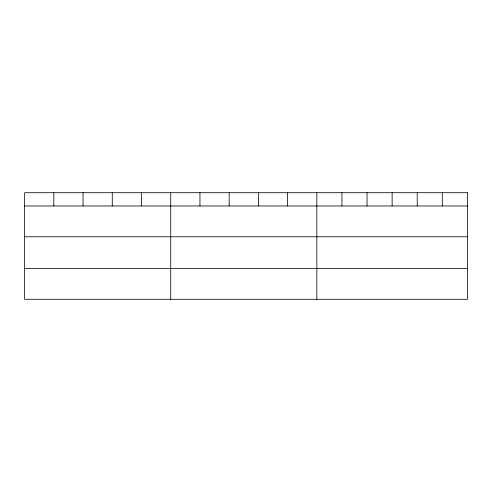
<?xml version="1.0" encoding="UTF-8"?>
<svg xmlns="http://www.w3.org/2000/svg" width="492" height="492" viewBox="0 0 492 492"><rect width="100%" height="100%" fill="white"/><g stroke="black" fill="none" stroke-linecap="round" stroke-linejoin="round"><path stroke-width="0.74" d="M24.6 205.976L467.4 205.976M24.6 236.769L467.4 236.769M24.6 268.497L467.4 268.497M442.308 192.71L442.308 205.976M417.216 192.71L417.216 205.976M392.124 192.71L392.124 205.976M367.032 192.71L367.032 205.976M341.94 192.71L341.94 205.976M316.848 192.71L316.848 299.29M287.623 192.71L287.623 205.976M258.398 192.71L258.398 205.976M229.174 192.71L229.174 205.976M199.949 192.71L199.949 205.976M170.724 192.71L170.724 299.29M141.499 192.71L141.499 205.976M112.274 192.71L112.274 205.976M83.05 192.71L83.05 205.976M53.825 192.71L53.825 205.976M467.4 192.71L24.6 192.71L24.6 299.29L467.4 299.29L467.4 192.71"/></g></svg>
